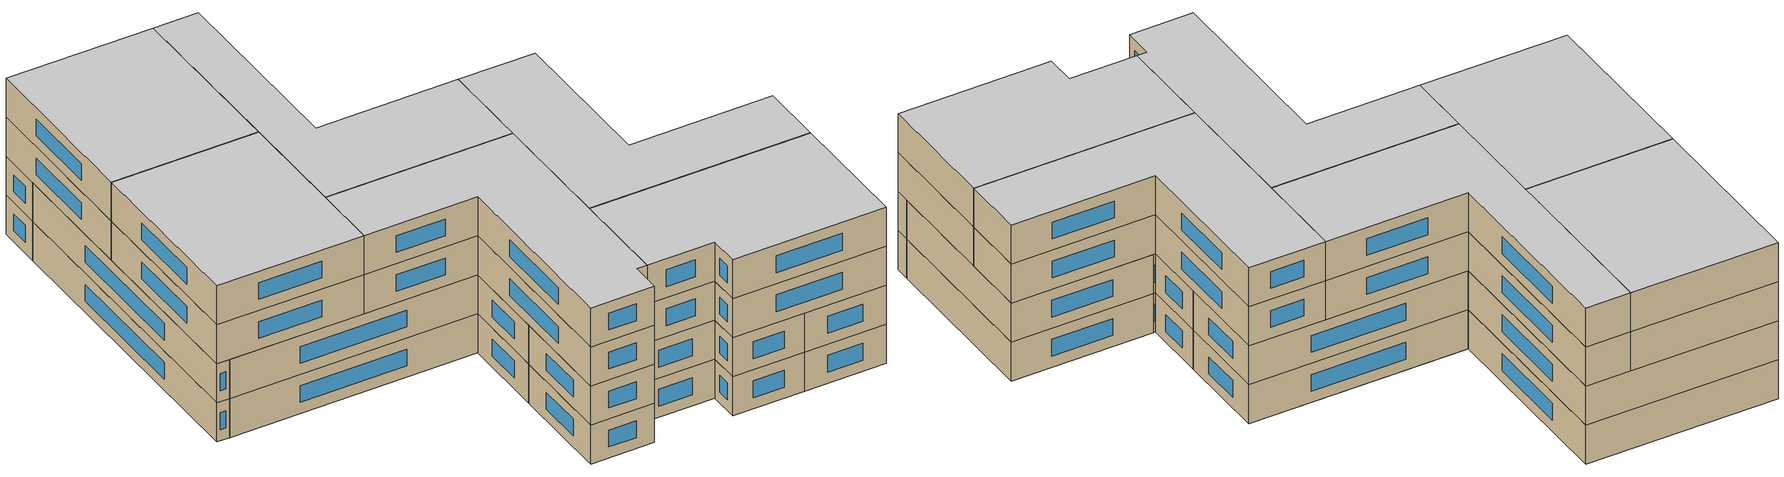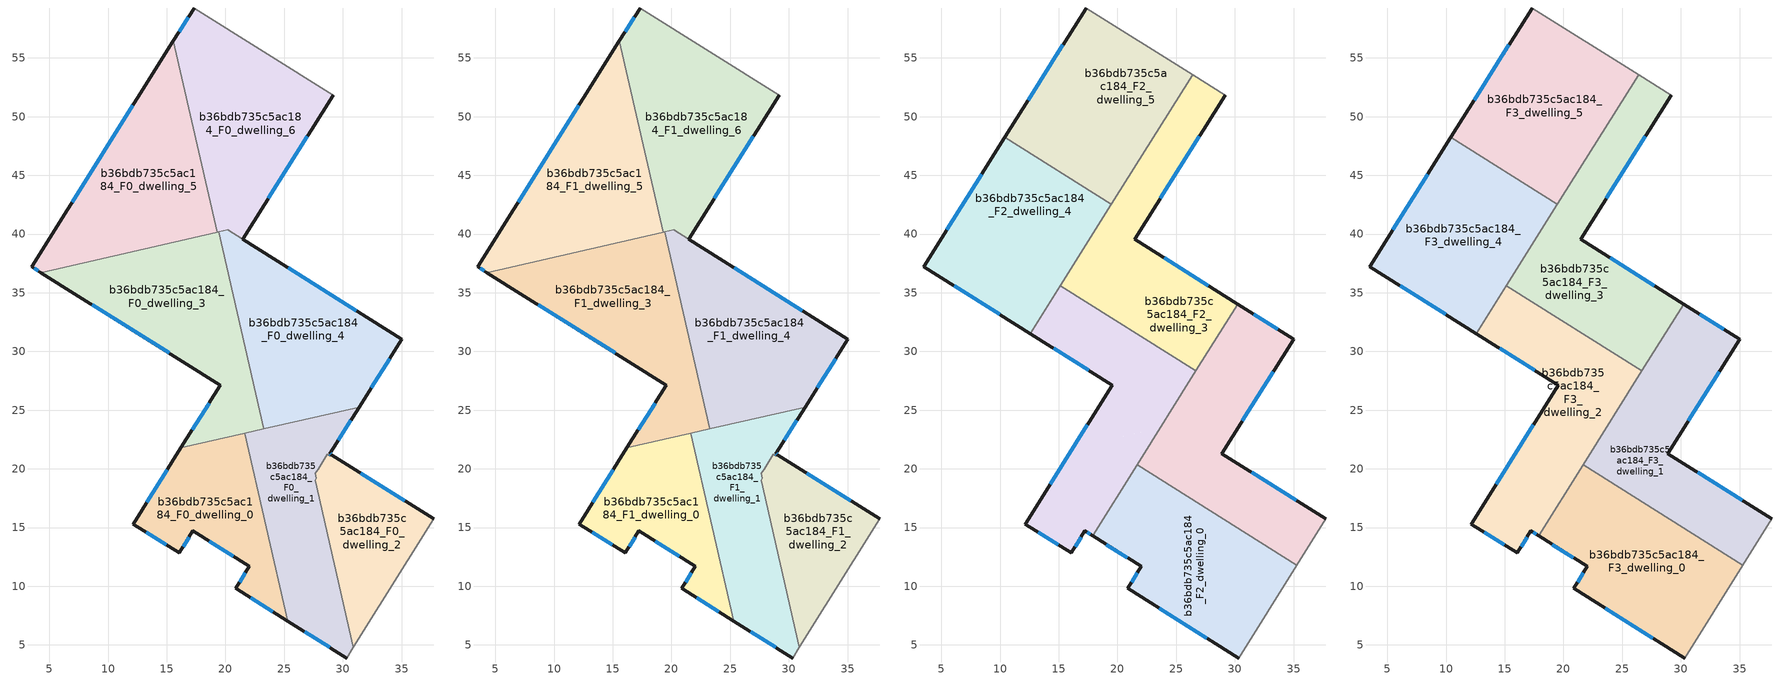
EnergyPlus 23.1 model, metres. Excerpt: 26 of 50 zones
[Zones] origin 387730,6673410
b36bdb735c5ac184_F0_dwelling_0
 floor ground (EU_floor_Construction): 21.65,23.03 25.31,7.03 20.87,9.82 22.04,11.69 17.23,14.71 16.06,12.84 12.13,15.3 16.2,21.78 z0
 wall outside (EU_wall_Construction): 16.2,21.78 12.13,15.3 16.06,12.84 17.23,14.71 22.04,11.69 20.87,9.82 25.31,7.03 z0:3
 wall to b36bdb735c5ac184_F0_dwelling_1 (EU_wall_Construction): 25.31,7.03 21.65,23.03 z0:3
 wall to b36bdb735c5ac184_F0_dwelling_3 (EU_wall_Construction): 21.65,23.03 16.2,21.78 z0:3
 window (EU_Window_Construction): 16.39,13.37 16.9,14.17 / 13.26,14.6 14.94,13.54 / 15.04,19.93 13.3,17.15 / 22.14,9.02 24.04,7.83 / 21.71,11.15 21.2,10.35 / 18.61,13.84 20.67,12.55 z0.86:2.14
b36bdb735c5ac184_F0_dwelling_1
 floor ground (EU_floor_Construction): 31.38,25.26 28.89,21.29 29.01,21.21 28.93,21.08 28.69,21.23 27.89,19.97 27.66,19.61 27.75,19.2 27.64,19.02 30.9,4.8 30.32,3.89 25.31,7.03 21.65,23.03 z0
 wall outside (EU_wall_Construction): 29.01,21.21 28.89,21.29 31.38,25.26 / 25.31,7.03 30.32,3.89 z0:3
 wall to b36bdb735c5ac184_F0_dwelling_2 (EU_wall_Construction): 30.9,4.8 27.64,19.02 27.75,19.2 27.66,19.61 27.89,19.97 / 27.89,19.98 28.69,21.23 28.93,21.08 29.01,21.21 z0:3
 wall adiabatic (EU_wall_Construction): 30.32,3.89 30.9,4.8 z0:3
 wall to b36bdb735c5ac184_F0_dwelling_4 (EU_wall_Construction): 31.38,25.26 23.27,23.4 z0:3
 wall to b36bdb735c5ac184_F0_dwelling_3 (EU_wall_Construction): 23.27,23.4 21.65,23.03 z0:3
 window (EU_Window_Construction): 28.98,21.23 28.92,21.27 / 26.74,6.13 28.89,4.79 / 29.6,22.42 30.67,24.12 z0.86:2.14
b36bdb735c5ac184_F0_dwelling_2
 floor ground (EU_floor_Construction): 37.75,15.73 30.9,4.8 27.64,19.02 27.75,19.2 27.66,19.61 27.89,19.98 28.69,21.23 28.93,21.08 29.01,21.21 z0
 wall outside (EU_wall_Construction): 37.75,15.73 29.01,21.21 z0:3
 wall adiabatic (EU_wall_Construction): 30.9,4.8 37.75,15.73 z0:3
 window (EU_Window_Construction): 35.25,17.29 31.51,19.64 z0.86:2.14
b36bdb735c5ac184_F0_dwelling_3
 floor ground (EU_floor_Construction): 19.43,40.18 23.27,23.4 16.2,21.78 19.56,27.13 4.28,36.72 z0
 wall outside (EU_wall_Construction): 4.28,36.72 19.56,27.13 16.2,21.78 z0:3
 wall to b36bdb735c5ac184_F0_dwelling_4 (EU_wall_Construction): 23.27,23.4 19.43,40.18 z0:3
 wall to b36bdb735c5ac184_F0_dwelling_5 (EU_wall_Construction): 19.29,40.15 4.28,36.72 z0:3
 wall to b36bdb735c5ac184_F0_dwelling_6 (EU_wall_Construction): 19.43,40.18 19.29,40.15 z0:3
 window (EU_Window_Construction): 18.6,25.6 17.16,23.31 / 8.65,33.98 15.19,29.87 z0.86:2.14
b36bdb735c5ac184_F0_dwelling_4
 floor ground (EU_floor_Construction): 35.01,31.05 31.38,25.26 23.27,23.4 19.43,40.18 20.18,40.36 z0
 wall outside (EU_wall_Construction): 31.38,25.26 35.01,31.05 21.46,39.55 z0:3
 wall to b36bdb735c5ac184_F0_dwelling_6 (EU_wall_Construction): 21.46,39.55 20.19,40.36 / 20.18,40.36 19.43,40.18 z0:3
 window (EU_Window_Construction): 32.42,26.91 33.98,29.4 / 31.14,33.48 25.34,37.13 z0.86:2.14
b36bdb735c5ac184_F0_dwelling_5
 floor ground (EU_floor_Construction): 15.57,56.45 19.29,40.15 4.28,36.72 3.49,37.21 z0
 wall outside (EU_wall_Construction): 15.57,56.45 3.49,37.21 4.28,36.72 z0:3
 wall to b36bdb735c5ac184_F0_dwelling_6 (EU_wall_Construction): 19.29,40.15 15.57,56.45 z0:3
 window (EU_Window_Construction): 3.72,37.07 4.06,36.86 / 12.12,50.95 6.94,42.71 z0.86:2.14
b36bdb735c5ac184_F0_dwelling_6
 floor ground (EU_floor_Construction): 29.16,51.82 21.47,39.55 20.19,40.36 19.29,40.15 15.57,56.45 17.32,59.25 z0
 wall outside (EU_wall_Construction): 17.32,59.25 15.57,56.45 / 21.47,39.55 29.16,51.82 z0:3
 wall adiabatic (EU_wall_Construction): 29.16,51.82 17.32,59.25 z0:3
 window (EU_Window_Construction): 16.82,58.45 16.07,57.25 / 23.66,43.06 26.96,48.32 z0.86:2.14
b36bdb735c5ac184_F1_dwelling_0
 floor to b36bdb735c5ac184_F0_dwelling_0 (EU_floor_Construction): 21.65,23.03 25.31,7.03 20.87,9.82 22.04,11.69 17.23,14.71 16.06,12.84 12.13,15.3 16.2,21.78 z3
 wall outside (EU_wall_Construction): 16.2,21.78 12.13,15.3 16.06,12.84 17.23,14.71 22.04,11.69 20.87,9.82 25.31,7.03 z3:6
 wall to b36bdb735c5ac184_F1_dwelling_1 (EU_wall_Construction): 25.31,7.03 21.65,23.03 z3:6
 wall to b36bdb735c5ac184_F1_dwelling_3 (EU_wall_Construction): 21.65,23.03 16.2,21.78 z3:6
 window (EU_Window_Construction): 16.39,13.37 16.9,14.17 / 13.26,14.6 14.94,13.54 / 15.04,19.93 13.3,17.15 / 22.14,9.02 24.04,7.83 / 21.71,11.15 21.2,10.35 / 18.61,13.84 20.67,12.55 z3.86:5.14
b36bdb735c5ac184_F1_dwelling_1
 floor to b36bdb735c5ac184_F0_dwelling_1 (EU_floor_Construction): 31.38,25.26 28.89,21.29 29.01,21.21 28.93,21.08 28.69,21.23 27.89,19.97 27.66,19.61 27.75,19.2 27.64,19.02 30.9,4.8 30.32,3.89 25.31,7.03 21.65,23.03 z3
 wall outside (EU_wall_Construction): 29.01,21.21 28.89,21.29 31.38,25.26 / 25.31,7.03 30.32,3.89 z3:6
 wall to b36bdb735c5ac184_F1_dwelling_2 (EU_wall_Construction): 30.9,4.8 27.64,19.02 27.75,19.2 27.66,19.61 27.89,19.97 / 27.89,19.98 28.69,21.23 28.93,21.08 29.01,21.21 z3:6
 wall adiabatic (EU_wall_Construction): 30.32,3.89 30.9,4.8 z3:6
 wall to b36bdb735c5ac184_F1_dwelling_4 (EU_wall_Construction): 31.38,25.26 23.27,23.4 z3:6
 wall to b36bdb735c5ac184_F1_dwelling_3 (EU_wall_Construction): 23.27,23.4 21.65,23.03 z3:6
 window (EU_Window_Construction): 28.98,21.23 28.92,21.27 / 26.74,6.13 28.89,4.79 / 29.6,22.42 30.67,24.12 z3.86:5.14
b36bdb735c5ac184_F1_dwelling_2
 floor to b36bdb735c5ac184_F0_dwelling_2 (EU_floor_Construction): 37.75,15.73 30.9,4.8 27.64,19.02 27.75,19.2 27.66,19.61 27.89,19.98 28.69,21.23 28.93,21.08 29.01,21.21 z3
 wall outside (EU_wall_Construction): 37.75,15.73 29.01,21.21 z3:6
 wall adiabatic (EU_wall_Construction): 30.9,4.8 37.75,15.73 z3:6
 window (EU_Window_Construction): 35.25,17.29 31.51,19.64 z3.86:5.14
b36bdb735c5ac184_F1_dwelling_3
 floor to b36bdb735c5ac184_F0_dwelling_3 (EU_floor_Construction): 19.43,40.18 23.27,23.4 16.2,21.78 19.56,27.13 4.28,36.72 z3
 wall outside (EU_wall_Construction): 4.28,36.72 19.56,27.13 16.2,21.78 z3:6
 wall to b36bdb735c5ac184_F1_dwelling_4 (EU_wall_Construction): 23.27,23.4 19.43,40.18 z3:6
 wall to b36bdb735c5ac184_F1_dwelling_5 (EU_wall_Construction): 19.29,40.15 4.28,36.72 z3:6
 wall to b36bdb735c5ac184_F1_dwelling_6 (EU_wall_Construction): 19.43,40.18 19.29,40.15 z3:6
 window (EU_Window_Construction): 18.6,25.6 17.16,23.31 / 8.65,33.98 15.19,29.87 z3.86:5.14
b36bdb735c5ac184_F1_dwelling_4
 floor to b36bdb735c5ac184_F0_dwelling_4 (EU_floor_Construction): 35.01,31.05 31.38,25.26 23.27,23.4 19.43,40.18 20.18,40.36 z3
 wall outside (EU_wall_Construction): 31.38,25.26 35.01,31.05 21.46,39.55 z3:6
 wall to b36bdb735c5ac184_F1_dwelling_6 (EU_wall_Construction): 21.46,39.55 20.19,40.36 / 20.18,40.36 19.43,40.18 z3:6
 window (EU_Window_Construction): 32.42,26.91 33.98,29.4 / 31.14,33.48 25.34,37.13 z3.86:5.14
b36bdb735c5ac184_F1_dwelling_5
 floor to b36bdb735c5ac184_F0_dwelling_5 (EU_floor_Construction): 15.57,56.45 19.29,40.15 4.28,36.72 3.49,37.21 z3
 wall outside (EU_wall_Construction): 15.57,56.45 3.49,37.21 4.28,36.72 z3:6
 wall to b36bdb735c5ac184_F1_dwelling_6 (EU_wall_Construction): 19.29,40.15 15.57,56.45 z3:6
 window (EU_Window_Construction): 3.72,37.07 4.06,36.86 / 12.12,50.95 6.94,42.71 z3.86:5.14
b36bdb735c5ac184_F1_dwelling_6
 floor to b36bdb735c5ac184_F0_dwelling_6 (EU_floor_Construction): 29.16,51.82 21.47,39.55 20.19,40.36 19.29,40.15 15.57,56.45 17.32,59.25 z3
 wall outside (EU_wall_Construction): 17.32,59.25 15.57,56.45 / 21.47,39.55 29.16,51.82 z3:6
 wall adiabatic (EU_wall_Construction): 29.16,51.82 17.32,59.25 z3:6
 window (EU_Window_Construction): 16.82,58.45 16.07,57.25 / 23.66,43.06 26.96,48.32 z3.86:5.14
b36bdb735c5ac184_F2_dwelling_0
 floor to b36bdb735c5ac184_F1_dwelling_1 (EU_floor_Construction): 28.29,16.19 30.89,4.8 30.32,3.89 25.31,7.03 22.36,19.91 z6
 floor to b36bdb735c5ac184_F1_dwelling_0 (EU_floor_Construction): 22.36,19.91 25.31,7.03 20.87,9.82 22.04,11.69 17.88,14.3 21.67,20.34 z6
 floor to b36bdb735c5ac184_F1_dwelling_2 (EU_floor_Construction): 35.28,11.8 30.89,4.8 28.29,16.19 z6
 wall outside (EU_wall_Construction): 17.88,14.3 22.04,11.69 20.87,9.82 30.32,3.89 z6:9
 wall to b36bdb735c5ac184_F2_dwelling_1 (EU_wall_Construction): 35.28,11.8 21.67,20.34 z6:9
 wall adiabatic (EU_wall_Construction): 30.32,3.89 35.28,11.8 z6:9
 wall to b36bdb735c5ac184_F2_dwelling_2 (EU_wall_Construction): 21.67,20.34 17.88,14.3 z6:9
 window (EU_Window_Construction): 19.07,13.55 20.85,12.43 / 23.57,8.12 27.62,5.58 / 21.71,11.15 21.2,10.35 z6.86:8.14
b36bdb735c5ac184_F2_dwelling_1
 floor to b36bdb735c5ac184_F1_dwelling_4 (EU_floor_Construction): 35.01,31.05 31.38,25.26 23.64,23.49 30.26,34.04 z6
 floor to b36bdb735c5ac184_F1_dwelling_2 (EU_floor_Construction): 37.75,15.73 35.28,11.8 28.29,16.19 27.64,19.02 27.75,19.2 27.66,19.61 27.89,19.98 28.69,21.23 28.93,21.08 29.01,21.21 z6
 floor to b36bdb735c5ac184_F1_dwelling_1 (EU_floor_Construction): 31.38,25.26 28.89,21.29 29.01,21.21 28.93,21.08 28.69,21.23 27.89,19.98 27.66,19.61 27.75,19.2 27.64,19.02 28.29,16.19 22.36,19.91 22.1,21.04 23.64,23.49 z6
 floor to b36bdb735c5ac184_F1_dwelling_0 (EU_floor_Construction): 22.1,21.04 22.36,19.91 21.67,20.34 z6
 wall outside (EU_wall_Construction): 37.75,15.73 28.89,21.29 35.01,31.05 30.26,34.04 z6:9
 wall adiabatic (EU_wall_Construction): 35.28,11.8 37.75,15.73 z6:9
 wall to b36bdb735c5ac184_F2_dwelling_3 (EU_wall_Construction): 30.26,34.04 26.68,28.33 z6:9
 wall to b36bdb735c5ac184_F2_dwelling_2 (EU_wall_Construction): 26.68,28.33 21.67,20.34 z6:9
 window (EU_Window_Construction): 33.66,31.9 31.62,33.18 / 30.64,24.08 33.26,28.26 / 35.22,17.32 31.42,19.7 z6.86:8.14
b36bdb735c5ac184_F2_dwelling_2
 floor to b36bdb735c5ac184_F1_dwelling_0 (EU_floor_Construction): 21.65,23.03 22.1,21.04 17.88,14.3 17.23,14.71 16.06,12.84 12.13,15.3 16.2,21.78 z6
 floor to b36bdb735c5ac184_F1_dwelling_3 (EU_floor_Construction): 21.38,31.66 23.27,23.4 16.2,21.78 19.56,27.13 12.56,31.52 15.12,35.59 z6
 floor to b36bdb735c5ac184_F1_dwelling_4 (EU_floor_Construction): 26.68,28.33 23.64,23.49 23.27,23.4 21.38,31.66 z6
 floor to b36bdb735c5ac184_F1_dwelling_1 (EU_floor_Construction): 23.64,23.49 22.1,21.04 21.65,23.03 z6
 wall outside (EU_wall_Construction): 12.56,31.52 19.56,27.13 12.13,15.3 16.06,12.84 17.23,14.71 17.88,14.3 z6:9
 wall to b36bdb735c5ac184_F2_dwelling_3 (EU_wall_Construction): 26.68,28.33 15.12,35.59 z6:9
 wall to b36bdb735c5ac184_F2_dwelling_4 (EU_wall_Construction): 15.12,35.59 12.56,31.52 z6:9
 window (EU_Window_Construction): 13.26,14.6 14.94,13.54 / 17.44,23.75 14.26,18.68 / 14.56,30.27 17.56,28.39 / 17.42,14.59 17.69,14.42 / 16.39,13.37 16.9,14.17 z6.86:8.14
b36bdb735c5ac184_F2_dwelling_3
 floor to b36bdb735c5ac184_F1_dwelling_6 (EU_floor_Construction): 29.16,51.82 21.47,39.55 20.19,40.36 19.29,40.15 18.94,41.69 26.39,53.56 z6
 floor to b36bdb735c5ac184_F1_dwelling_4 (EU_floor_Construction): 30.26,34.04 26.68,28.33 21.38,31.66 19.43,40.18 20.19,40.36 z6
 floor to b36bdb735c5ac184_F1_dwelling_3 (EU_floor_Construction): 19.43,40.18 21.38,31.66 15.12,35.59 17.76,39.8 z6
 floor to b36bdb735c5ac184_F1_dwelling_5 (EU_floor_Construction): 18.94,41.69 19.29,40.15 17.76,39.8 z6
 wall outside (EU_wall_Construction): 30.26,34.04 21.47,39.55 29.16,51.82 z6:9
 wall adiabatic (EU_wall_Construction): 29.16,51.82 26.39,53.56 z6:9
 wall to b36bdb735c5ac184_F2_dwelling_5 (EU_wall_Construction): 26.39,53.56 19.48,42.54 z6:9
 wall to b36bdb735c5ac184_F2_dwelling_4 (EU_wall_Construction): 19.48,42.54 15.12,35.59 z6:9
 window (EU_Window_Construction): 23.66,43.06 26.96,48.32 / 27.75,35.61 23.98,37.98 z6.86:8.14
b36bdb735c5ac184_F2_dwelling_4
 floor to b36bdb735c5ac184_F1_dwelling_3 (EU_floor_Construction): 17.76,39.8 12.56,31.52 4.28,36.72 z6
 floor to b36bdb735c5ac184_F1_dwelling_5 (EU_floor_Construction): 18.63,43.07 18.94,41.69 17.76,39.8 4.28,36.72 3.49,37.21 10.41,48.23 z6
 floor to b36bdb735c5ac184_F1_dwelling_6 (EU_floor_Construction): 19.48,42.54 18.94,41.69 18.63,43.07 z6
 wall outside (EU_wall_Construction): 10.41,48.23 3.49,37.21 12.56,31.52 z6:9
 wall to b36bdb735c5ac184_F2_dwelling_5 (EU_wall_Construction): 19.48,42.54 10.41,48.23 z6:9
 window (EU_Window_Construction): 6.08,35.59 9.97,33.15 / 8.43,45.08 5.47,40.36 z6.86:8.14
b36bdb735c5ac184_F2_dwelling_5
 floor to b36bdb735c5ac184_F1_dwelling_5 (EU_floor_Construction): 15.57,56.45 18.63,43.07 10.41,48.23 z6
 floor to b36bdb735c5ac184_F1_dwelling_6 (EU_floor_Construction): 26.39,53.56 19.48,42.54 18.63,43.07 15.57,56.45 17.32,59.25 z6
 wall outside (EU_wall_Construction): 17.32,59.25 10.41,48.23 z6:9
 wall adiabatic (EU_wall_Construction): 26.39,53.56 17.32,59.25 z6:9
 window (EU_Window_Construction): 15.35,56.1 12.38,51.38 z6.86:8.14
b36bdb735c5ac184_F3_dwelling_0
 floor to b36bdb735c5ac184_F2_dwelling_0 (EU_floor_Construction): 35.28,11.8 30.32,3.89 20.87,9.82 22.04,11.69 17.88,14.3 21.67,20.34 z9
 wall outside (EU_wall_Construction): 17.88,14.3 22.04,11.69 20.87,9.82 30.32,3.89 z9:12
 wall to b36bdb735c5ac184_F3_dwelling_1 (EU_wall_Construction): 35.28,11.8 21.67,20.34 z9:12
 wall adiabatic (EU_wall_Construction): 30.32,3.89 35.28,11.8 z9:12
 wall to b36bdb735c5ac184_F3_dwelling_2 (EU_wall_Construction): 21.67,20.34 17.88,14.3 z9:12
 window (EU_Window_Construction): 19.07,13.55 20.85,12.43 / 23.57,8.12 27.62,5.58 / 21.71,11.15 21.2,10.35 z9.86:11.14
 ceiling to b36bdb735c5ac184_F4_dwelling_0 (EU_floor_Construction): 30.32,3.89 35.28,11.8 21.67,20.34 17.88,14.3 22.04,11.69 20.87,9.82 z12
b36bdb735c5ac184_F3_dwelling_1
 floor to b36bdb735c5ac184_F2_dwelling_1 (EU_floor_Construction): 35.01,31.05 28.89,21.29 37.75,15.73 35.28,11.8 21.67,20.34 30.26,34.04 z9
 wall outside (EU_wall_Construction): 37.75,15.73 28.89,21.29 35.01,31.05 30.26,34.04 z9:12
 wall adiabatic (EU_wall_Construction): 35.28,11.8 37.75,15.73 z9:12
 wall to b36bdb735c5ac184_F3_dwelling_3 (EU_wall_Construction): 30.26,34.04 26.68,28.33 z9:12
 wall to b36bdb735c5ac184_F3_dwelling_2 (EU_wall_Construction): 26.68,28.33 21.67,20.34 z9:12
 window (EU_Window_Construction): 33.66,31.9 31.62,33.18 / 30.64,24.08 33.26,28.26 / 35.22,17.32 31.42,19.7 z9.86:11.14
 ceiling to b36bdb735c5ac184_F4_dwelling_1 (EU_floor_Construction): 35.28,11.8 37.75,15.73 28.89,21.29 35.01,31.05 30.26,34.04 21.67,20.34 z12
b36bdb735c5ac184_F3_dwelling_2
 floor to b36bdb735c5ac184_F2_dwelling_2 (EU_floor_Construction): 26.68,28.33 17.88,14.3 17.23,14.71 16.06,12.84 12.13,15.3 19.56,27.13 12.56,31.52 15.12,35.59 z9
 wall outside (EU_wall_Construction): 12.56,31.52 19.56,27.13 12.13,15.3 16.06,12.84 17.23,14.71 17.88,14.3 z9:12
 wall to b36bdb735c5ac184_F3_dwelling_3 (EU_wall_Construction): 26.68,28.33 15.12,35.59 z9:12
 wall to b36bdb735c5ac184_F3_dwelling_4 (EU_wall_Construction): 15.12,35.59 12.56,31.52 z9:12
 window (EU_Window_Construction): 13.26,14.6 14.94,13.54 / 17.44,23.75 14.26,18.68 / 14.56,30.27 17.56,28.39 / 17.42,14.59 17.69,14.42 / 16.39,13.37 16.9,14.17 z9.86:11.14
 ceiling to b36bdb735c5ac184_F4_dwelling_2 (EU_floor_Construction): 17.88,14.3 26.68,28.33 15.12,35.59 12.56,31.52 19.56,27.13 12.13,15.3 16.06,12.84 17.23,14.71 z12
b36bdb735c5ac184_F3_dwelling_3
 floor to b36bdb735c5ac184_F2_dwelling_3 (EU_floor_Construction): 29.16,51.82 21.47,39.55 30.26,34.04 26.68,28.33 15.12,35.59 26.39,53.56 z9
 wall outside (EU_wall_Construction): 30.26,34.04 21.47,39.55 29.16,51.82 z9:12
 wall adiabatic (EU_wall_Construction): 29.16,51.82 26.39,53.56 z9:12
 wall to b36bdb735c5ac184_F3_dwelling_5 (EU_wall_Construction): 26.39,53.56 19.48,42.54 z9:12
 wall to b36bdb735c5ac184_F3_dwelling_4 (EU_wall_Construction): 19.48,42.54 15.12,35.59 z9:12
 window (EU_Window_Construction): 23.66,43.06 26.96,48.32 / 27.75,35.61 23.98,37.98 z9.86:11.14
 ceiling to b36bdb735c5ac184_F4_dwelling_3 (EU_floor_Construction): 26.68,28.33 30.26,34.04 21.47,39.55 29.16,51.82 26.39,53.56 15.12,35.59 z12
b36bdb735c5ac184_F3_dwelling_4
 floor to b36bdb735c5ac184_F2_dwelling_4 (EU_floor_Construction): 19.48,42.54 12.56,31.52 3.49,37.21 10.41,48.23 z9
 wall outside (EU_wall_Construction): 10.41,48.23 3.49,37.21 12.56,31.52 z9:12
 wall to b36bdb735c5ac184_F3_dwelling_5 (EU_wall_Construction): 19.48,42.54 10.41,48.23 z9:12
 window (EU_Window_Construction): 6.08,35.59 9.97,33.15 / 8.43,45.08 5.47,40.36 z9.86:11.14
 ceiling to b36bdb735c5ac184_F4_dwelling_4 (EU_floor_Construction): 12.56,31.52 19.48,42.54 10.41,48.23 3.49,37.21 z12
b36bdb735c5ac184_F3_dwelling_5
 floor to b36bdb735c5ac184_F2_dwelling_5 (EU_floor_Construction): 26.39,53.56 19.48,42.54 10.41,48.23 17.32,59.25 z9
 wall outside (EU_wall_Construction): 17.32,59.25 10.41,48.23 z9:12
 wall adiabatic (EU_wall_Construction): 26.39,53.56 17.32,59.25 z9:12
 window (EU_Window_Construction): 15.35,56.1 12.38,51.38 z9.86:11.14
 ceiling to b36bdb735c5ac184_F4_dwelling_5 (EU_floor_Construction): 19.48,42.54 26.39,53.56 17.32,59.25 10.41,48.23 z12
[Building]
EU S2 Campaign: North Axis=0; Terrain=City; Solar Distribution=FullExterior
[Site:Location]
Helsinki-Vantaa.AP: Latitude=60.317; Longitude=24.963; Time Zone=2; Elevation=54.6
[SizingPeriod:WeatherFileDays]
AnnualSizingPeriod: Begin Month=1; Begin Day of Month=1; End Month=12; End Day of Month=31; Day of Week for Start Day=Monday; Use Weather File Daylight Saving Period=No; Use Weather File Rain and Snow Indicators=No
[MATERIAL]
EU_InternalMass_Material: Roughness=MediumRough; Thickness=0.1; Conductivity=1; Density=1800; Specific Heat=900; Thermal Absorptance=0.9; Solar Absorptance=0.7; Visible Absorptance=0.7
[MATERIAL:NOMASS] Roughness=MediumRough; Thermal Absorptance=0.9; Solar Absorptance=0.7; Visible Absorptance=0.7
Name | Thermal Resistance
EU_wall_NoMass | 5.91765
EU_floor_NoMass | 6.2875
[WINDOWMATERIAL:SIMPLEGLAZINGSYSTEM]
EU_Window_SimpleGlazing: UFactor=0.994035; Solar Heat Gain Coefficient=0.7; Visible Transmittance=0.7
[CONSTRUCTION]
EU_wall_Construction: EU_wall_NoMass
EU_floor_Construction: EU_floor_NoMass
EU_Window_Construction: EU_Window_SimpleGlazing
EU_InternalMass_Construction: EU_InternalMass_Material
[ZONE] Type=1; Multiplier=1; Ceiling Height=autocalculate; Floor Area=autocalculate; Part of Total Floor Area=Yes
Name | Volume
b36bdb735c5ac184_F0_dwelling_0; b36bdb735c5ac184_F1_dwelling_0 | 278.585
b36bdb735c5ac184_F2_dwelling_0; b36bdb735c5ac184_F3_dwelling_0; b36bdb735c5ac184_F2_dwelling_5; b36bdb735c5ac184_F3_dwelling_5 | 417.823
b36bdb735c5ac184_F0_dwelling_1; b36bdb735c5ac184_F1_dwelling_1 | 315.819
b36bdb735c5ac184_F2_dwelling_1; b36bdb735c5ac184_F3_dwelling_1 | 417.808
b36bdb735c5ac184_F0_dwelling_2; b36bdb735c5ac184_F1_dwelling_2 | 241.266
b36bdb735c5ac184_F2_dwelling_2; b36bdb735c5ac184_F3_dwelling_2 | 417.825
b36bdb735c5ac184_F0_dwelling_3; b36bdb735c5ac184_F1_dwelling_3 | 417.831
b36bdb735c5ac184_F2_dwelling_3; b36bdb735c5ac184_F3_dwelling_3 | 417.836
b36bdb735c5ac184_F0_dwelling_4; b36bdb735c5ac184_F1_dwelling_4 | 414.31
b36bdb735c5ac184_F2_dwelling_4; b36bdb735c5ac184_F3_dwelling_4 | 417.82
b36bdb735c5ac184_F0_dwelling_5; b36bdb735c5ac184_F1_dwelling_5 | 417.802
b36bdb735c5ac184_F0_dwelling_6; b36bdb735c5ac184_F1_dwelling_6 | 421.235
[INTERNALMASS] Construction=EU_InternalMass_Construction
Name | Zone or ZoneList | Surface Area
b36bdb735c5ac184_F0_dwelling_0_EU_InternalMass | b36bdb735c5ac184_F0_dwelling_0 | 92.8619
b36bdb735c5ac184_F0_dwelling_1_EU_InternalMass | b36bdb735c5ac184_F0_dwelling_1 | 105.27
b36bdb735c5ac184_F0_dwelling_2_EU_InternalMass | b36bdb735c5ac184_F0_dwelling_2 | 80.4219
b36bdb735c5ac184_F0_dwelling_3_EU_InternalMass | b36bdb735c5ac184_F0_dwelling_3 | 139.277
b36bdb735c5ac184_F0_dwelling_4_EU_InternalMass | b36bdb735c5ac184_F0_dwelling_4 | 138.131
b36bdb735c5ac184_F0_dwelling_5_EU_InternalMass | b36bdb735c5ac184_F0_dwelling_5 | 139.267
b36bdb735c5ac184_F0_dwelling_6_EU_InternalMass | b36bdb735c5ac184_F0_dwelling_6 | 140.412
b36bdb735c5ac184_F1_dwelling_0_EU_InternalMass | b36bdb735c5ac184_F1_dwelling_0 | 92.8619
b36bdb735c5ac184_F1_dwelling_1_EU_InternalMass | b36bdb735c5ac184_F1_dwelling_1 | 105.27
b36bdb735c5ac184_F1_dwelling_2_EU_InternalMass | b36bdb735c5ac184_F1_dwelling_2 | 80.4219
b36bdb735c5ac184_F1_dwelling_3_EU_InternalMass | b36bdb735c5ac184_F1_dwelling_3 | 139.277
b36bdb735c5ac184_F1_dwelling_4_EU_InternalMass | b36bdb735c5ac184_F1_dwelling_4 | 138.131
b36bdb735c5ac184_F1_dwelling_5_EU_InternalMass | b36bdb735c5ac184_F1_dwelling_5 | 139.267
b36bdb735c5ac184_F1_dwelling_6_EU_InternalMass | b36bdb735c5ac184_F1_dwelling_6 | 140.412
b36bdb735c5ac184_F2_dwelling_0_EU_InternalMass | b36bdb735c5ac184_F2_dwelling_0 | 139.275
b36bdb735c5ac184_F2_dwelling_1_EU_InternalMass | b36bdb735c5ac184_F2_dwelling_1 | 139.269
b36bdb735c5ac184_F2_dwelling_2_EU_InternalMass | b36bdb735c5ac184_F2_dwelling_2 | 139.275
b36bdb735c5ac184_F2_dwelling_3_EU_InternalMass | b36bdb735c5ac184_F2_dwelling_3 | 139.279
b36bdb735c5ac184_F2_dwelling_4_EU_InternalMass | b36bdb735c5ac184_F2_dwelling_4 | 139.274
b36bdb735c5ac184_F2_dwelling_5_EU_InternalMass | b36bdb735c5ac184_F2_dwelling_5 | 139.275
b36bdb735c5ac184_F3_dwelling_0_EU_InternalMass | b36bdb735c5ac184_F3_dwelling_0 | 139.275
b36bdb735c5ac184_F3_dwelling_1_EU_InternalMass | b36bdb735c5ac184_F3_dwelling_1 | 139.269
b36bdb735c5ac184_F3_dwelling_2_EU_InternalMass | b36bdb735c5ac184_F3_dwelling_2 | 139.275
b36bdb735c5ac184_F3_dwelling_3_EU_InternalMass | b36bdb735c5ac184_F3_dwelling_3 | 139.279
b36bdb735c5ac184_F3_dwelling_4_EU_InternalMass | b36bdb735c5ac184_F3_dwelling_4 | 139.274
b36bdb735c5ac184_F3_dwelling_5_EU_InternalMass | b36bdb735c5ac184_F3_dwelling_5 | 139.275
[OTHEREQUIPMENT] Fuel Type=Electricity; Design Level Calculation Method=Watts/Area; Power per Zone Floor Area=1; Fraction Latent=0; Fraction Radiant=0; Fraction Lost=0; Carbon Dioxide Generation Rate=0; EndUse Subcategory=EU_Step8_InternalGains
Name | Zone or ZoneList or Space or SpaceList | Schedule
EU_Step8_InternalGain_b36bdb735c5ac184_F0_dwelling_0_f000 | b36bdb735c5ac184_F0_dwelling_0 | EU_Step8_GainSchedule_b36bdb735c5ac184_F0_dwelling_0_f000
EU_Step8_InternalGain_b36bdb735c5ac184_F0_dwelling_1_f000 | b36bdb735c5ac184_F0_dwelling_1 | EU_Step8_GainSchedule_b36bdb735c5ac184_F0_dwelling_1_f000
EU_Step8_InternalGain_b36bdb735c5ac184_F0_dwelling_2_f000 | b36bdb735c5ac184_F0_dwelling_2 | EU_Step8_GainSchedule_b36bdb735c5ac184_F0_dwelling_2_f000
EU_Step8_InternalGain_b36bdb735c5ac184_F0_dwelling_3_f000 | b36bdb735c5ac184_F0_dwelling_3 | EU_Step8_GainSchedule_b36bdb735c5ac184_F0_dwelling_3_f000
EU_Step8_InternalGain_b36bdb735c5ac184_F0_dwelling_4_f000 | b36bdb735c5ac184_F0_dwelling_4 | EU_Step8_GainSchedule_b36bdb735c5ac184_F0_dwelling_4_f000
EU_Step8_InternalGain_b36bdb735c5ac184_F0_dwelling_5_f000 | b36bdb735c5ac184_F0_dwelling_5 | EU_Step8_GainSchedule_b36bdb735c5ac184_F0_dwelling_5_f000
EU_Step8_InternalGain_b36bdb735c5ac184_F0_dwelling_6_f000 | b36bdb735c5ac184_F0_dwelling_6 | EU_Step8_GainSchedule_b36bdb735c5ac184_F0_dwelling_6_f000
EU_Step8_InternalGain_b36bdb735c5ac184_F1_dwelling_0_f000 | b36bdb735c5ac184_F1_dwelling_0 | EU_Step8_GainSchedule_b36bdb735c5ac184_F1_dwelling_0_f000
EU_Step8_InternalGain_b36bdb735c5ac184_F1_dwelling_1_f000 | b36bdb735c5ac184_F1_dwelling_1 | EU_Step8_GainSchedule_b36bdb735c5ac184_F1_dwelling_1_f000
EU_Step8_InternalGain_b36bdb735c5ac184_F1_dwelling_2_f000 | b36bdb735c5ac184_F1_dwelling_2 | EU_Step8_GainSchedule_b36bdb735c5ac184_F1_dwelling_2_f000
EU_Step8_InternalGain_b36bdb735c5ac184_F1_dwelling_3_f000 | b36bdb735c5ac184_F1_dwelling_3 | EU_Step8_GainSchedule_b36bdb735c5ac184_F1_dwelling_3_f000
EU_Step8_InternalGain_b36bdb735c5ac184_F1_dwelling_4_f000 | b36bdb735c5ac184_F1_dwelling_4 | EU_Step8_GainSchedule_b36bdb735c5ac184_F1_dwelling_4_f000
EU_Step8_InternalGain_b36bdb735c5ac184_F1_dwelling_5_f000 | b36bdb735c5ac184_F1_dwelling_5 | EU_Step8_GainSchedule_b36bdb735c5ac184_F1_dwelling_5_f000
EU_Step8_InternalGain_b36bdb735c5ac184_F1_dwelling_6_f000 | b36bdb735c5ac184_F1_dwelling_6 | EU_Step8_GainSchedule_b36bdb735c5ac184_F1_dwelling_6_f000
EU_Step8_InternalGain_b36bdb735c5ac184_F2_dwelling_0_f000 | b36bdb735c5ac184_F2_dwelling_0 | EU_Step8_GainSchedule_b36bdb735c5ac184_F2_dwelling_0_f000
EU_Step8_InternalGain_b36bdb735c5ac184_F2_dwelling_1_f000 | b36bdb735c5ac184_F2_dwelling_1 | EU_Step8_GainSchedule_b36bdb735c5ac184_F2_dwelling_1_f000
EU_Step8_InternalGain_b36bdb735c5ac184_F2_dwelling_2_f000 | b36bdb735c5ac184_F2_dwelling_2 | EU_Step8_GainSchedule_b36bdb735c5ac184_F2_dwelling_2_f000
EU_Step8_InternalGain_b36bdb735c5ac184_F2_dwelling_3_f000 | b36bdb735c5ac184_F2_dwelling_3 | EU_Step8_GainSchedule_b36bdb735c5ac184_F2_dwelling_3_f000
EU_Step8_InternalGain_b36bdb735c5ac184_F2_dwelling_4_f000 | b36bdb735c5ac184_F2_dwelling_4 | EU_Step8_GainSchedule_b36bdb735c5ac184_F2_dwelling_4_f000
EU_Step8_InternalGain_b36bdb735c5ac184_F2_dwelling_5_f000 | b36bdb735c5ac184_F2_dwelling_5 | EU_Step8_GainSchedule_b36bdb735c5ac184_F2_dwelling_5_f000
EU_Step8_InternalGain_b36bdb735c5ac184_F3_dwelling_0_f000 | b36bdb735c5ac184_F3_dwelling_0 | EU_Step8_GainSchedule_b36bdb735c5ac184_F3_dwelling_0_f000
EU_Step8_InternalGain_b36bdb735c5ac184_F3_dwelling_1_f000 | b36bdb735c5ac184_F3_dwelling_1 | EU_Step8_GainSchedule_b36bdb735c5ac184_F3_dwelling_1_f000
EU_Step8_InternalGain_b36bdb735c5ac184_F3_dwelling_2_f000 | b36bdb735c5ac184_F3_dwelling_2 | EU_Step8_GainSchedule_b36bdb735c5ac184_F3_dwelling_2_f000
EU_Step8_InternalGain_b36bdb735c5ac184_F3_dwelling_3_f000 | b36bdb735c5ac184_F3_dwelling_3 | EU_Step8_GainSchedule_b36bdb735c5ac184_F3_dwelling_3_f000
EU_Step8_InternalGain_b36bdb735c5ac184_F3_dwelling_4_f000 | b36bdb735c5ac184_F3_dwelling_4 | EU_Step8_GainSchedule_b36bdb735c5ac184_F3_dwelling_4_f000
EU_Step8_InternalGain_b36bdb735c5ac184_F3_dwelling_5_f000 | b36bdb735c5ac184_F3_dwelling_5 | EU_Step8_GainSchedule_b36bdb735c5ac184_F3_dwelling_5_f000
[ZONEVENTILATION:DESIGNFLOWRATE] Schedule=EU_AlwaysOn; Design Flow Rate Calculation Method=AirChanges/Hour; Air Changes per Hour=0.596421; Ventilation Type=Natural; Fan Pressure Rise=0; Fan Total Efficiency=1; Constant Term Coefficient=1; Temperature Term Coefficient=0; Velocity Term Coefficient=0; Velocity Squared Term Coefficient=0; Minimum Indoor Temperature=-100; Maximum Indoor Temperature=100; Delta Temperature=-100; Minimum Outdoor Temperature=-100; Maximum Outdoor Temperature=100; Maximum Wind Speed=40
Name | Zone or ZoneList or Space or SpaceList
EU_ConstantAir_b36bdb735c5ac184_F0_dwelling_0 | b36bdb735c5ac184_F0_dwelling_0
EU_ConstantAir_b36bdb735c5ac184_F0_dwelling_1 | b36bdb735c5ac184_F0_dwelling_1
EU_ConstantAir_b36bdb735c5ac184_F0_dwelling_2 | b36bdb735c5ac184_F0_dwelling_2
EU_ConstantAir_b36bdb735c5ac184_F0_dwelling_3 | b36bdb735c5ac184_F0_dwelling_3
EU_ConstantAir_b36bdb735c5ac184_F0_dwelling_4 | b36bdb735c5ac184_F0_dwelling_4
EU_ConstantAir_b36bdb735c5ac184_F0_dwelling_5 | b36bdb735c5ac184_F0_dwelling_5
EU_ConstantAir_b36bdb735c5ac184_F0_dwelling_6 | b36bdb735c5ac184_F0_dwelling_6
EU_ConstantAir_b36bdb735c5ac184_F1_dwelling_0 | b36bdb735c5ac184_F1_dwelling_0
EU_ConstantAir_b36bdb735c5ac184_F1_dwelling_1 | b36bdb735c5ac184_F1_dwelling_1
EU_ConstantAir_b36bdb735c5ac184_F1_dwelling_2 | b36bdb735c5ac184_F1_dwelling_2
EU_ConstantAir_b36bdb735c5ac184_F1_dwelling_3 | b36bdb735c5ac184_F1_dwelling_3
EU_ConstantAir_b36bdb735c5ac184_F1_dwelling_4 | b36bdb735c5ac184_F1_dwelling_4
EU_ConstantAir_b36bdb735c5ac184_F1_dwelling_5 | b36bdb735c5ac184_F1_dwelling_5
EU_ConstantAir_b36bdb735c5ac184_F1_dwelling_6 | b36bdb735c5ac184_F1_dwelling_6
EU_ConstantAir_b36bdb735c5ac184_F2_dwelling_0 | b36bdb735c5ac184_F2_dwelling_0
EU_ConstantAir_b36bdb735c5ac184_F2_dwelling_1 | b36bdb735c5ac184_F2_dwelling_1
EU_ConstantAir_b36bdb735c5ac184_F2_dwelling_2 | b36bdb735c5ac184_F2_dwelling_2
EU_ConstantAir_b36bdb735c5ac184_F2_dwelling_3 | b36bdb735c5ac184_F2_dwelling_3
EU_ConstantAir_b36bdb735c5ac184_F2_dwelling_4 | b36bdb735c5ac184_F2_dwelling_4
EU_ConstantAir_b36bdb735c5ac184_F2_dwelling_5 | b36bdb735c5ac184_F2_dwelling_5
EU_ConstantAir_b36bdb735c5ac184_F3_dwelling_0 | b36bdb735c5ac184_F3_dwelling_0
EU_ConstantAir_b36bdb735c5ac184_F3_dwelling_1 | b36bdb735c5ac184_F3_dwelling_1
EU_ConstantAir_b36bdb735c5ac184_F3_dwelling_2 | b36bdb735c5ac184_F3_dwelling_2
EU_ConstantAir_b36bdb735c5ac184_F3_dwelling_3 | b36bdb735c5ac184_F3_dwelling_3
EU_ConstantAir_b36bdb735c5ac184_F3_dwelling_4 | b36bdb735c5ac184_F3_dwelling_4
EU_ConstantAir_b36bdb735c5ac184_F3_dwelling_5 | b36bdb735c5ac184_F3_dwelling_5
[HVACTEMPLATE:THERMOSTAT] Constant Heating Setpoint=20; Constant Cooling Setpoint=50
EU_HeatOnly_b36bdb735c5ac184_F0_dwelling_0; EU_HeatOnly_b36bdb735c5ac184_F0_dwelling_1; EU_HeatOnly_b36bdb735c5ac184_F0_dwelling_2; EU_HeatOnly_b36bdb735c5ac184_F0_dwelling_3; EU_HeatOnly_b36bdb735c5ac184_F0_dwelling_4; EU_HeatOnly_b36bdb735c5ac184_F0_dwelling_5; EU_HeatOnly_b36bdb735c5ac184_F0_dwelling_6; EU_HeatOnly_b36bdb735c5ac184_F1_dwelling_0; EU_HeatOnly_b36bdb735c5ac184_F1_dwelling_1; EU_HeatOnly_b36bdb735c5ac184_F1_dwelling_2; EU_HeatOnly_b36bdb735c5ac184_F1_dwelling_3; EU_HeatOnly_b36bdb735c5ac184_F1_dwelling_4; EU_HeatOnly_b36bdb735c5ac184_F1_dwelling_5; EU_HeatOnly_b36bdb735c5ac184_F1_dwelling_6; EU_HeatOnly_b36bdb735c5ac184_F2_dwelling_0; EU_HeatOnly_b36bdb735c5ac184_F2_dwelling_1; EU_HeatOnly_b36bdb735c5ac184_F2_dwelling_2; EU_HeatOnly_b36bdb735c5ac184_F2_dwelling_3; EU_HeatOnly_b36bdb735c5ac184_F2_dwelling_4; EU_HeatOnly_b36bdb735c5ac184_F2_dwelling_5; EU_HeatOnly_b36bdb735c5ac184_F3_dwelling_0; EU_HeatOnly_b36bdb735c5ac184_F3_dwelling_1; EU_HeatOnly_b36bdb735c5ac184_F3_dwelling_2; EU_HeatOnly_b36bdb735c5ac184_F3_dwelling_3; EU_HeatOnly_b36bdb735c5ac184_F3_dwelling_4; EU_HeatOnly_b36bdb735c5ac184_F3_dwelling_5; EU_HeatOnly_b36bdb735c5ac184_F4_dwelling_0; EU_HeatOnly_b36bdb735c5ac184_F4_dwelling_1; EU_HeatOnly_b36bdb735c5ac184_F4_dwelling_2; EU_HeatOnly_b36bdb735c5ac184_F4_dwelling_3; EU_HeatOnly_b36bdb735c5ac184_F4_dwelling_4; EU_HeatOnly_b36bdb735c5ac184_F4_dwelling_5; EU_HeatOnly_b36bdb735c5ac184_F5_dwelling_0; EU_HeatOnly_b36bdb735c5ac184_F5_dwelling_1; EU_HeatOnly_b36bdb735c5ac184_F5_dwelling_2; EU_HeatOnly_b36bdb735c5ac184_F5_dwelling_3; EU_HeatOnly_b36bdb735c5ac184_F5_dwelling_4; EU_HeatOnly_b36bdb735c5ac184_F5_dwelling_5; EU_HeatOnly_b36bdb735c5ac184_F6_dwelling_0; EU_HeatOnly_b36bdb735c5ac184_F6_dwelling_1; EU_HeatOnly_b36bdb735c5ac184_F6_dwelling_2; EU_HeatOnly_b36bdb735c5ac184_F6_dwelling_3; EU_HeatOnly_b36bdb735c5ac184_F6_dwelling_4; EU_HeatOnly_b36bdb735c5ac184_F6_dwelling_5; EU_HeatOnly_b36bdb735c5ac184_F7_dwelling_0; EU_HeatOnly_b36bdb735c5ac184_F7_dwelling_1; EU_HeatOnly_b36bdb735c5ac184_F7_dwelling_2; EU_HeatOnly_b36bdb735c5ac184_F7_dwelling_3; EU_HeatOnly_b36bdb735c5ac184_F7_dwelling_4; EU_HeatOnly_b36bdb735c5ac184_F7_dwelling_5
[HVACTEMPLATE:ZONE:IDEALLOADSAIRSYSTEM] System Availability Schedule=EU_AlwaysOn; Maximum Heating Supply Air Temperature=50; Minimum Cooling Supply Air Temperature=13; Maximum Heating Supply Air Humidity Ratio=0.0156; Minimum Cooling Supply Air Humidity Ratio=0.0077; Heating Limit=NoLimit; Cooling Limit=NoLimit; Heating Availability Schedule=EU_AlwaysOn; Cooling Availability Schedule=EU_CoolingOff; Dehumidification Control Type=ConstantSensibleHeatRatio; Cooling Sensible Heat Ratio=0.7; Dehumidification Setpoint=60; Humidification Control Type=None; Humidification Setpoint=30; Outdoor Air Method=None; Outdoor Air Flow Rate per Person=0.00944; Outdoor Air Flow Rate per Zone Floor Area=0; Outdoor Air Flow Rate per Zone=0; Demand Controlled Ventilation Type=None; Outdoor Air Economizer Type=NoEconomizer; Heat Recovery Type=None; Sensible Heat Recovery Effectiveness=0.7; Latent Heat Recovery Effectiveness=0.65
Name | Template Thermostat
b36bdb735c5ac184_F0_dwelling_0 | EU_HeatOnly_b36bdb735c5ac184_F0_dwelling_0
b36bdb735c5ac184_F0_dwelling_1 | EU_HeatOnly_b36bdb735c5ac184_F0_dwelling_1
b36bdb735c5ac184_F0_dwelling_2 | EU_HeatOnly_b36bdb735c5ac184_F0_dwelling_2
b36bdb735c5ac184_F0_dwelling_3 | EU_HeatOnly_b36bdb735c5ac184_F0_dwelling_3
b36bdb735c5ac184_F0_dwelling_4 | EU_HeatOnly_b36bdb735c5ac184_F0_dwelling_4
b36bdb735c5ac184_F0_dwelling_5 | EU_HeatOnly_b36bdb735c5ac184_F0_dwelling_5
b36bdb735c5ac184_F0_dwelling_6 | EU_HeatOnly_b36bdb735c5ac184_F0_dwelling_6
b36bdb735c5ac184_F1_dwelling_0 | EU_HeatOnly_b36bdb735c5ac184_F1_dwelling_0
b36bdb735c5ac184_F1_dwelling_1 | EU_HeatOnly_b36bdb735c5ac184_F1_dwelling_1
b36bdb735c5ac184_F1_dwelling_2 | EU_HeatOnly_b36bdb735c5ac184_F1_dwelling_2
b36bdb735c5ac184_F1_dwelling_3 | EU_HeatOnly_b36bdb735c5ac184_F1_dwelling_3
b36bdb735c5ac184_F1_dwelling_4 | EU_HeatOnly_b36bdb735c5ac184_F1_dwelling_4
b36bdb735c5ac184_F1_dwelling_5 | EU_HeatOnly_b36bdb735c5ac184_F1_dwelling_5
b36bdb735c5ac184_F1_dwelling_6 | EU_HeatOnly_b36bdb735c5ac184_F1_dwelling_6
b36bdb735c5ac184_F2_dwelling_0 | EU_HeatOnly_b36bdb735c5ac184_F2_dwelling_0
b36bdb735c5ac184_F2_dwelling_1 | EU_HeatOnly_b36bdb735c5ac184_F2_dwelling_1
b36bdb735c5ac184_F2_dwelling_2 | EU_HeatOnly_b36bdb735c5ac184_F2_dwelling_2
b36bdb735c5ac184_F2_dwelling_3 | EU_HeatOnly_b36bdb735c5ac184_F2_dwelling_3
b36bdb735c5ac184_F2_dwelling_4 | EU_HeatOnly_b36bdb735c5ac184_F2_dwelling_4
b36bdb735c5ac184_F2_dwelling_5 | EU_HeatOnly_b36bdb735c5ac184_F2_dwelling_5
b36bdb735c5ac184_F3_dwelling_0 | EU_HeatOnly_b36bdb735c5ac184_F3_dwelling_0
b36bdb735c5ac184_F3_dwelling_1 | EU_HeatOnly_b36bdb735c5ac184_F3_dwelling_1
b36bdb735c5ac184_F3_dwelling_2 | EU_HeatOnly_b36bdb735c5ac184_F3_dwelling_2
b36bdb735c5ac184_F3_dwelling_3 | EU_HeatOnly_b36bdb735c5ac184_F3_dwelling_3
b36bdb735c5ac184_F3_dwelling_4 | EU_HeatOnly_b36bdb735c5ac184_F3_dwelling_4
b36bdb735c5ac184_F3_dwelling_5 | EU_HeatOnly_b36bdb735c5ac184_F3_dwelling_5
[SIZING:ZONE] Zone Cooling Design Supply Air Temperature Input Method=SupplyAirTemperature; Zone Cooling Design Supply Air Temperature=13; Zone Heating Design Supply Air Temperature Input Method=SupplyAirTemperature; Zone Heating Design Supply Air Temperature=50; Zone Cooling Design Supply Air Humidity Ratio=0.008; Zone Heating Design Supply Air Humidity Ratio=0.008; Cooling Design Air Flow Method=DesignDay; Cooling Design Air Flow Rate=0; Cooling Minimum Air Flow per Zone Floor Area=0.000762; Cooling Minimum Air Flow=0; Cooling Minimum Air Flow Fraction=0.2; Heating Design Air Flow Method=DesignDay; Heating Design Air Flow Rate=0; Heating Maximum Air Flow per Zone Floor Area=0.002032; Heating Maximum Air Flow=0.141576; Heating Maximum Air Flow Fraction=0.3; Account for Dedicated Outdoor Air System=No; Dedicated Outdoor Air System Control Strategy=NeutralSupplyAir; Dedicated Outdoor Air Low Setpoint Temperature for Design=autosize; Dedicated Outdoor Air High Setpoint Temperature for Design=autosize; Zone Load Sizing Method=Sensible Load Only No Latent Load; Zone Latent Cooling Design Supply Air Humidity Ratio Input Method=HumidityRatioDifference; Zone Cooling Design Supply Air Humidity Ratio Difference=0.005; Zone Latent Heating Design Supply Air Humidity Ratio Input Method=HumidityRatioDifference; Zone Humidification Design Supply Air Humidity Ratio Difference=0.005
b36bdb735c5ac184_F0_dwelling_0; b36bdb735c5ac184_F0_dwelling_1; b36bdb735c5ac184_F0_dwelling_2; b36bdb735c5ac184_F0_dwelling_3; b36bdb735c5ac184_F0_dwelling_4; b36bdb735c5ac184_F0_dwelling_5; b36bdb735c5ac184_F0_dwelling_6; b36bdb735c5ac184_F1_dwelling_0; b36bdb735c5ac184_F1_dwelling_1; b36bdb735c5ac184_F1_dwelling_2; b36bdb735c5ac184_F1_dwelling_3; b36bdb735c5ac184_F1_dwelling_4; b36bdb735c5ac184_F1_dwelling_5; b36bdb735c5ac184_F1_dwelling_6; b36bdb735c5ac184_F2_dwelling_0; b36bdb735c5ac184_F2_dwelling_1; b36bdb735c5ac184_F2_dwelling_2; b36bdb735c5ac184_F2_dwelling_3; b36bdb735c5ac184_F2_dwelling_4; b36bdb735c5ac184_F2_dwelling_5; b36bdb735c5ac184_F3_dwelling_0; b36bdb735c5ac184_F3_dwelling_1; b36bdb735c5ac184_F3_dwelling_2; b36bdb735c5ac184_F3_dwelling_3; b36bdb735c5ac184_F3_dwelling_4; b36bdb735c5ac184_F3_dwelling_5
[SCHEDULE:CONSTANT]
Name | Hourly Value
EU_AlwaysOn | 1
EU_CoolingOff | 0
[SCHEDULE:FILE] Column Number=1; Rows to Skip at Top=0; Number of Hours of Data=8760; Column Separator=Comma; Interpolate to Timestep=No; Minutes per Item=60; Adjust Schedule for Daylight Savings=Yes
Name | File
EU_Step8_GainSchedule_b36bdb735c5ac184_F0_dwelling_0_f000 | ../../schedules/b36bdb735c5ac184/b36bdb735c5ac184_F0_dwelling_0_f000_gain.csv
EU_Step8_GainSchedule_b36bdb735c5ac184_F0_dwelling_1_f000 | ../../schedules/b36bdb735c5ac184/b36bdb735c5ac184_F0_dwelling_1_f000_gain.csv
EU_Step8_GainSchedule_b36bdb735c5ac184_F0_dwelling_2_f000 | ../../schedules/b36bdb735c5ac184/b36bdb735c5ac184_F0_dwelling_2_f000_gain.csv
EU_Step8_GainSchedule_b36bdb735c5ac184_F0_dwelling_3_f000 | ../../schedules/b36bdb735c5ac184/b36bdb735c5ac184_F0_dwelling_3_f000_gain.csv
EU_Step8_GainSchedule_b36bdb735c5ac184_F0_dwelling_4_f000 | ../../schedules/b36bdb735c5ac184/b36bdb735c5ac184_F0_dwelling_4_f000_gain.csv
EU_Step8_GainSchedule_b36bdb735c5ac184_F0_dwelling_5_f000 | ../../schedules/b36bdb735c5ac184/b36bdb735c5ac184_F0_dwelling_5_f000_gain.csv
EU_Step8_GainSchedule_b36bdb735c5ac184_F0_dwelling_6_f000 | ../../schedules/b36bdb735c5ac184/b36bdb735c5ac184_F0_dwelling_6_f000_gain.csv
EU_Step8_GainSchedule_b36bdb735c5ac184_F1_dwelling_0_f000 | ../../schedules/b36bdb735c5ac184/b36bdb735c5ac184_F1_dwelling_0_f000_gain.csv
EU_Step8_GainSchedule_b36bdb735c5ac184_F1_dwelling_1_f000 | ../../schedules/b36bdb735c5ac184/b36bdb735c5ac184_F1_dwelling_1_f000_gain.csv
EU_Step8_GainSchedule_b36bdb735c5ac184_F1_dwelling_2_f000 | ../../schedules/b36bdb735c5ac184/b36bdb735c5ac184_F1_dwelling_2_f000_gain.csv
EU_Step8_GainSchedule_b36bdb735c5ac184_F1_dwelling_3_f000 | ../../schedules/b36bdb735c5ac184/b36bdb735c5ac184_F1_dwelling_3_f000_gain.csv
EU_Step8_GainSchedule_b36bdb735c5ac184_F1_dwelling_4_f000 | ../../schedules/b36bdb735c5ac184/b36bdb735c5ac184_F1_dwelling_4_f000_gain.csv
EU_Step8_GainSchedule_b36bdb735c5ac184_F1_dwelling_5_f000 | ../../schedules/b36bdb735c5ac184/b36bdb735c5ac184_F1_dwelling_5_f000_gain.csv
EU_Step8_GainSchedule_b36bdb735c5ac184_F1_dwelling_6_f000 | ../../schedules/b36bdb735c5ac184/b36bdb735c5ac184_F1_dwelling_6_f000_gain.csv
EU_Step8_GainSchedule_b36bdb735c5ac184_F2_dwelling_0_f000 | ../../schedules/b36bdb735c5ac184/b36bdb735c5ac184_F2_dwelling_0_f000_gain.csv
EU_Step8_GainSchedule_b36bdb735c5ac184_F2_dwelling_1_f000 | ../../schedules/b36bdb735c5ac184/b36bdb735c5ac184_F2_dwelling_1_f000_gain.csv
EU_Step8_GainSchedule_b36bdb735c5ac184_F2_dwelling_2_f000 | ../../schedules/b36bdb735c5ac184/b36bdb735c5ac184_F2_dwelling_2_f000_gain.csv
EU_Step8_GainSchedule_b36bdb735c5ac184_F2_dwelling_3_f000 | ../../schedules/b36bdb735c5ac184/b36bdb735c5ac184_F2_dwelling_3_f000_gain.csv
EU_Step8_GainSchedule_b36bdb735c5ac184_F2_dwelling_4_f000 | ../../schedules/b36bdb735c5ac184/b36bdb735c5ac184_F2_dwelling_4_f000_gain.csv
EU_Step8_GainSchedule_b36bdb735c5ac184_F2_dwelling_5_f000 | ../../schedules/b36bdb735c5ac184/b36bdb735c5ac184_F2_dwelling_5_f000_gain.csv
EU_Step8_GainSchedule_b36bdb735c5ac184_F3_dwelling_0_f000 | ../../schedules/b36bdb735c5ac184/b36bdb735c5ac184_F3_dwelling_0_f000_gain.csv
EU_Step8_GainSchedule_b36bdb735c5ac184_F3_dwelling_1_f000 | ../../schedules/b36bdb735c5ac184/b36bdb735c5ac184_F3_dwelling_1_f000_gain.csv
EU_Step8_GainSchedule_b36bdb735c5ac184_F3_dwelling_2_f000 | ../../schedules/b36bdb735c5ac184/b36bdb735c5ac184_F3_dwelling_2_f000_gain.csv
EU_Step8_GainSchedule_b36bdb735c5ac184_F3_dwelling_3_f000 | ../../schedules/b36bdb735c5ac184/b36bdb735c5ac184_F3_dwelling_3_f000_gain.csv
EU_Step8_GainSchedule_b36bdb735c5ac184_F3_dwelling_4_f000 | ../../schedules/b36bdb735c5ac184/b36bdb735c5ac184_F3_dwelling_4_f000_gain.csv
EU_Step8_GainSchedule_b36bdb735c5ac184_F3_dwelling_5_f000 | ../../schedules/b36bdb735c5ac184/b36bdb735c5ac184_F3_dwelling_5_f000_gain.csv
